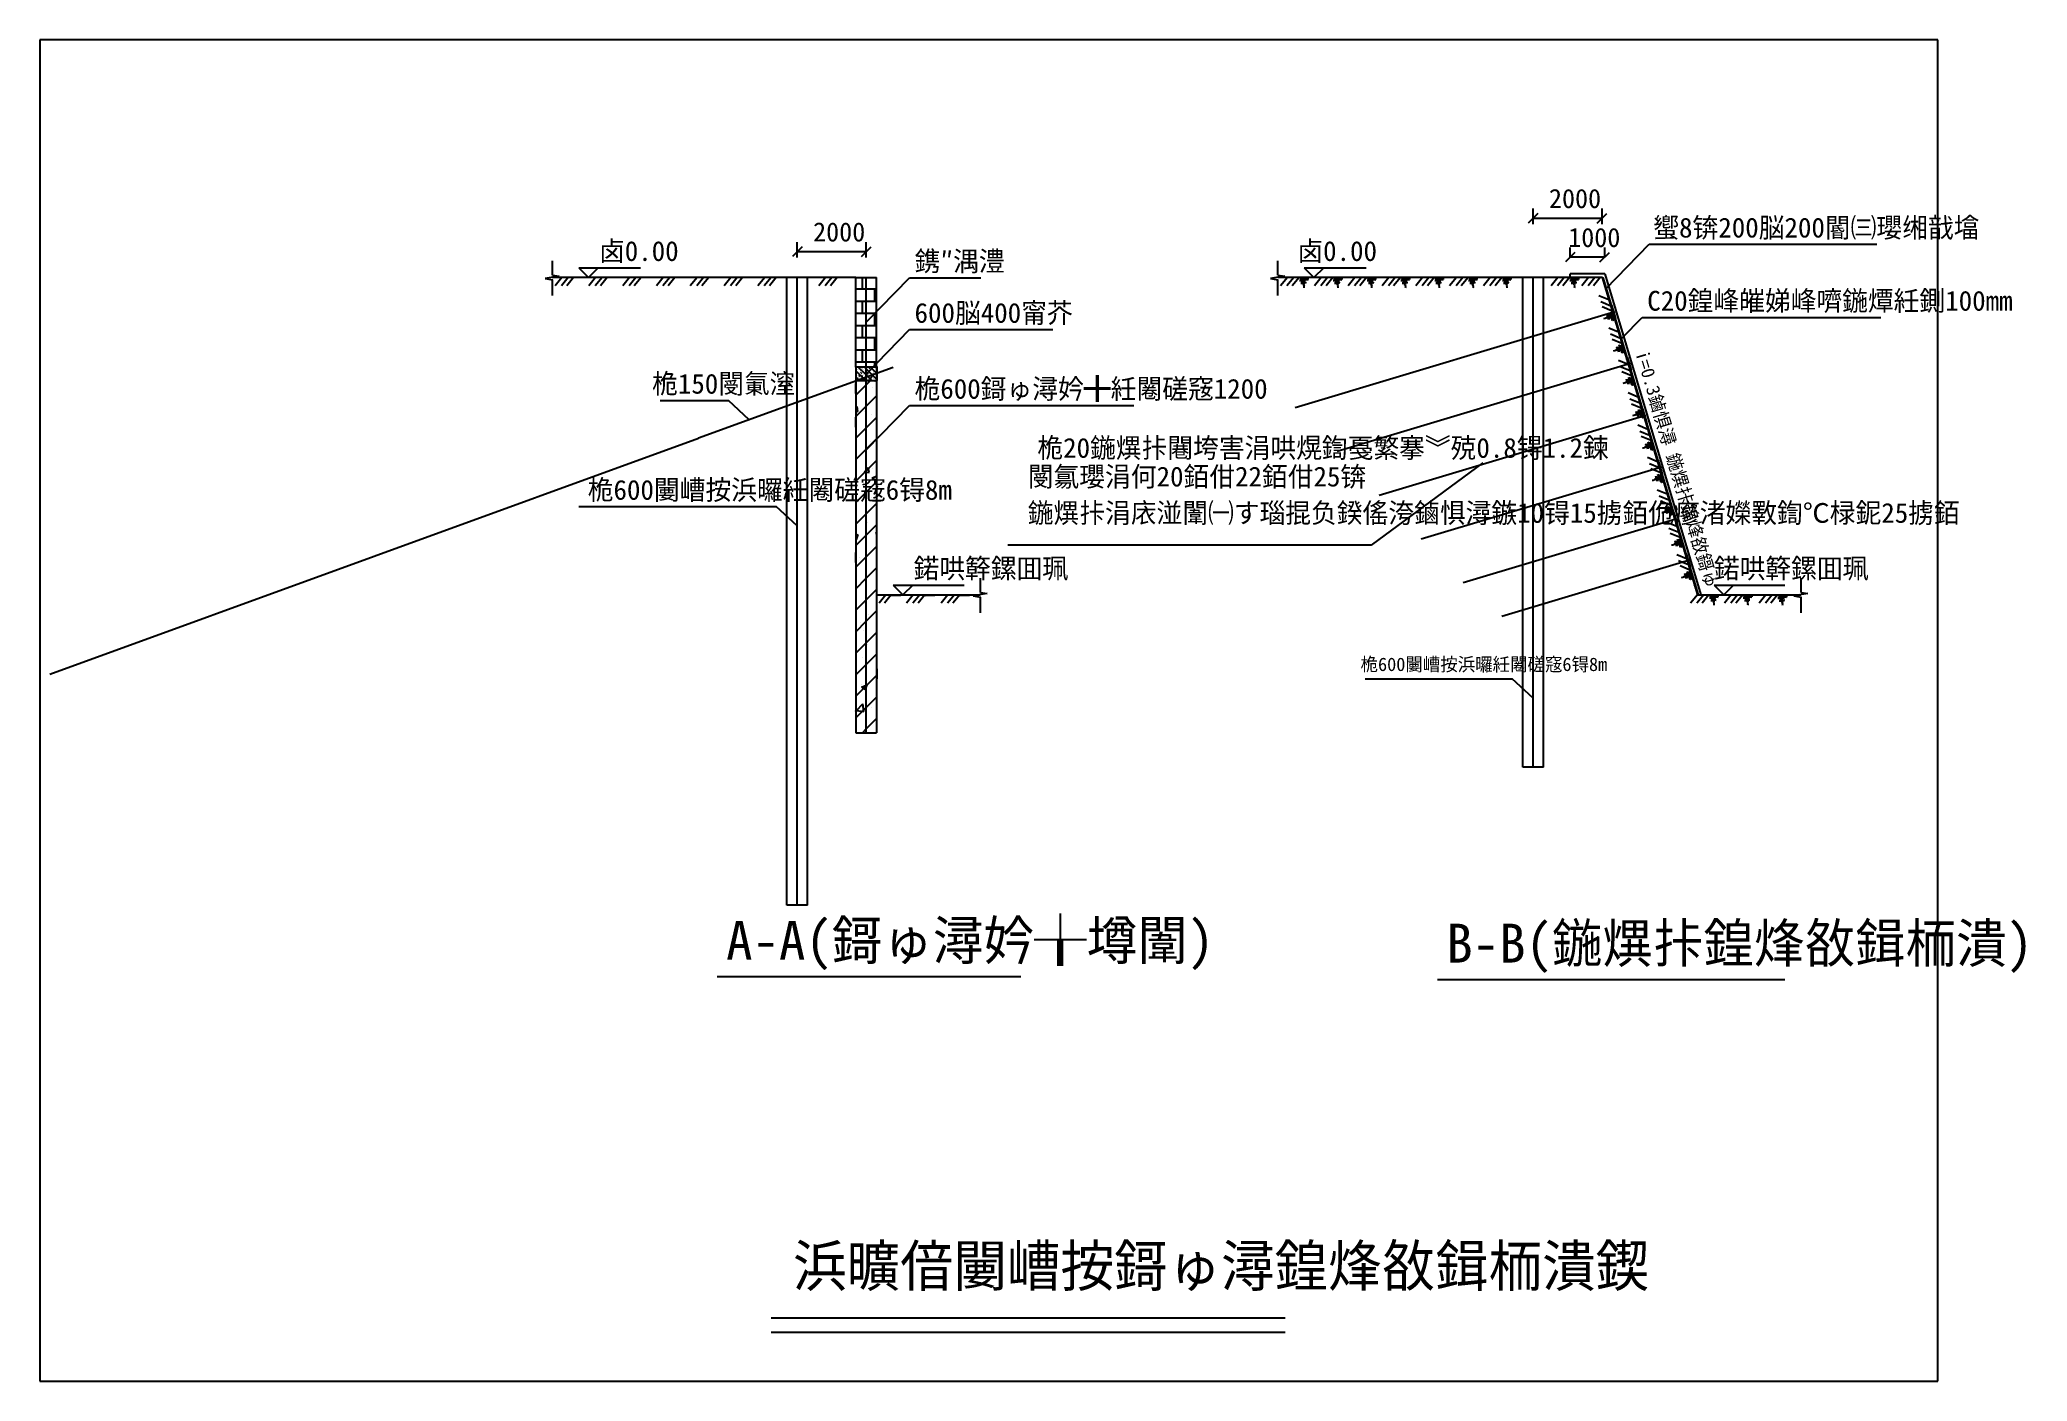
# Model space of a CAD drawing. Header units: metres. Extents: x 0 to 311, y 0 to 210.
import ezdxf

# ---------------------------------------------------------------- set-up
doc = ezdxf.new("R2010")
doc.units = ezdxf.units.M
doc.layers.add(' ', color=7, linetype='Continuous')

msp = doc.modelspace()

# ---------------------------------------------------------------- linework, layer by layer
at = {"layer": ' '}
for p, q in [((245.06, 171.02), (251.86, 177.99)), ((251.86, 177.99), (287.48, 177.99)), ((80.23, 173.16), (80.23, 175.37)), ((84.34, 174.32), (85.86, 172.79)), ((84.34, 174.32), (87.39, 174.32)), ((87.39, 174.32), (85.86, 172.79)), ((87.39, 174.32), (94.03, 174.32)), ((193.75, 173.16), (193.75, 175.37)), ((197.87, 174.32), (199.39, 172.79)), ((197.87, 174.32), (200.92, 174.32)), ((200.92, 174.32), (199.39, 172.79)), ((200.92, 174.32), (207.56, 174.32)), ((81.28, 172.98), (79.08, 172.61)), ((79.08, 172.61), (80.23, 172.41)), ((127.71, 172.79), (80.18, 172.79)), ((80.23, 173.16), (81.28, 172.98)), ((80.23, 169.97), (80.23, 172.41)), ((116.91, 74.51), (116.91, 172.79)), ((118.53, 74.51), (118.53, 172.79)), ((120.15, 74.51), (120.15, 172.79)), ((127.71, 158.75), (127.71, 172.79)), ((127.71, 172.79), (130.95, 172.79)), ((129.33, 101.51), (129.33, 172.79)), ((129.33, 165.77), (136.12, 172.74)), ((130.95, 158.75), (130.95, 172.79)), ((136.12, 172.74), (147.26, 172.74)), ((194.81, 172.98), (192.61, 172.61)), ((192.61, 172.61), (193.75, 172.41)), ((244.47, 172.79), (193.71, 172.79)), ((193.75, 173.16), (194.81, 172.98)), ((193.75, 169.97), (193.75, 172.41)), ((232.05, 96.11), (232.05, 172.79)), ((233.67, 96.11), (233.67, 172.79)), ((235.29, 96.11), (235.29, 172.79)), ((239.48, 172.79), (239.48, 173.33)), ((244.88, 173.33), (239.48, 173.33)), ((244.47, 172.79), (259.38, 123.11)), ((244.47, 172.79), (244.59, 172.79)), ((244.49, 172.74), (244.54, 172.79)), ((244.61, 172.73), (244.54, 172.79)), ((244.57, 172.48), (244.65, 172.57)), ((244.59, 172.79), (259.49, 123.11)), ((244.75, 172.25), (244.59, 172.41)), ((244.64, 172.23), (244.73, 172.31)), ((244.72, 171.97), (244.81, 172.06)), ((244.89, 171.77), (244.73, 171.93)), ((244.8, 171.71), (244.88, 171.8)), ((245.04, 171.3), (244.87, 171.46)), ((244.88, 173.33), (259.94, 123.11)), ((244.88, 171.46), (244.96, 171.54)), ((244.95, 171.2), (245.04, 171.29)), ((245.18, 170.82), (245.02, 170.98)), ((245.03, 170.94), (245.12, 171.03)), ((245.11, 170.69), (245.19, 170.77)), ((245.32, 170.34), (245.16, 170.5)), ((245.18, 170.43), (245.27, 170.51)), ((245.26, 170.17), (245.35, 170.26)), ((245.47, 169.86), (245.3, 170.03)), ((245.34, 169.91), (245.42, 170)), ((245.41, 169.66), (245.5, 169.74)), ((245.61, 169.39), (245.45, 169.55)), ((245.49, 169.4), (245.58, 169.49)), ((245.57, 169.14), (245.66, 169.23)), ((245.75, 168.91), (245.59, 169.07)), ((245.65, 168.89), (245.73, 168.97)), ((245.72, 168.63), (245.81, 168.72)), ((245.89, 168.43), (245.73, 168.59)), ((245.8, 168.37), (245.89, 168.46)), ((245.88, 168.12), (245.96, 168.2)), ((246.04, 167.96), (245.88, 168.12)), ((245.95, 168.43), (246.57, 166.36)), ((196.45, 152.45), (246.47, 167.45)), ((245.95, 167.86), (246.04, 167.94)), ((246.18, 167.48), (246.02, 167.64)), ((246.03, 167.6), (246.12, 167.69)), ((246.11, 167.34), (246.2, 167.43)), ((246.32, 167), (246.16, 167.16)), ((246.19, 167.09), (246.27, 167.17)), ((246.26, 166.83), (246.35, 166.92)), ((246.47, 166.52), (246.31, 166.68)), ((246.34, 166.57), (246.43, 166.66)), ((246.42, 166.32), (246.5, 166.4)), ((246.61, 166.05), (246.45, 166.21)), ((246.49, 166.06), (246.58, 166.15)), ((246.57, 165.8), (246.66, 165.89)), ((246.75, 165.57), (246.59, 165.73)), ((246.65, 165.55), (246.74, 165.63)), ((246.73, 165.29), (246.81, 165.37)), ((246.9, 165.09), (246.74, 165.25)), ((246.8, 165.03), (246.89, 165.12)), ((246.88, 164.77), (246.97, 164.86)), ((247.63, 163.33), (250.76, 166.54)), ((250.76, 166.54), (288.11, 166.54)), ((129.33, 157.67), (136.12, 164.64)), ((136.12, 164.64), (158.53, 164.64)), ((247.04, 164.61), (246.88, 164.78)), ((246.96, 164.52), (247.04, 164.6)), ((247.18, 164.14), (247.02, 164.3)), ((247.03, 164.26), (247.12, 164.35)), ((247.11, 164), (247.2, 164.09)), ((247.33, 163.66), (247.17, 163.82)), ((247.19, 163.75), (247.27, 163.83)), ((247.27, 163.49), (247.35, 163.58)), ((247.47, 163.18), (247.31, 163.34)), ((247.34, 163.23), (247.43, 163.32)), ((247.42, 162.98), (247.51, 163.06)), ((247.61, 162.71), (247.45, 162.87)), ((247.5, 162.72), (247.58, 162.8)), ((247.57, 162.46), (247.66, 162.55)), ((247.76, 162.23), (247.6, 162.39)), ((247.65, 162.2), (247.74, 162.29)), ((247.73, 161.95), (247.81, 162.03)), ((247.9, 161.75), (247.74, 161.91)), ((247.8, 161.69), (247.89, 161.78)), ((133.53, 158.71), (103.08, 147.63)), ((127.71, 158.75), (127.71, 101.51)), ((130.95, 158.75), (127.71, 158.75)), ((129.33, 157.52), (128.09, 158.75)), ((129.33, 158.47), (129.04, 158.75)), ((129.12, 158.63), (129.12, 158.63)), ((129.31, 158.75), (129.32, 158.75)), ((129.31, 158.75), (129.33, 158.75)), ((129.33, 158.75), (129.39, 158.74)), ((129.39, 158.74), (129.39, 158.75)), ((129.61, 158.65), (129.61, 158.65)), ((129.68, 158.75), (129.71, 158.73)), ((129.71, 158.73), (129.71, 158.75)), ((129.81, 158.72), (129.81, 158.72)), ((129.85, 158.63), (129.96, 158.74)), ((129.85, 158.63), (129.97, 158.61)), ((129.97, 158.61), (129.96, 158.74)), ((130.19, 158.56), (130, 158.75)), ((130.28, 158.66), (130.35, 158.74)), ((130.28, 158.66), (130.29, 158.66)), ((130.29, 158.66), (130.36, 158.66)), ((130.35, 158.72), (130.35, 158.74)), ((130.36, 158.66), (130.35, 158.72)), ((130.46, 158.69), (130.46, 158.69)), ((130.8, 158.73), (130.8, 158.73)), ((130.95, 158.75), (130.95, 101.51)), ((131, 158.84), (131, 156.68)), ((203.02, 145.59), (248.9, 159.35)), ((247.88, 161.43), (247.97, 161.52)), ((248.04, 161.27), (247.88, 161.43)), ((247.96, 161.18), (248.05, 161.26)), ((248.19, 160.8), (248.02, 160.96)), ((248.04, 160.92), (248.12, 161.01)), ((248.11, 160.66), (248.2, 160.75)), ((248.33, 160.32), (248.17, 160.48)), ((248.19, 160.4), (248.28, 160.49)), ((248.27, 160.15), (248.35, 160.23)), ((248.47, 159.84), (248.31, 160)), ((248.34, 159.89), (248.43, 159.98)), ((248.38, 160.33), (249, 158.26)), ((248.42, 159.63), (248.51, 159.72)), ((248.62, 159.36), (248.45, 159.53)), ((248.5, 159.38), (248.59, 159.46)), ((248.58, 159.12), (248.66, 159.21)), ((248.76, 158.89), (248.6, 159.05)), ((248.65, 158.86), (248.74, 158.95)), ((248.73, 158.61), (248.82, 158.69)), ((129.29, 156.59), (127.71, 158.18)), ((127.71, 157.99), (127.71, 157.99)), ((128.34, 156.59), (127.71, 157.23)), ((130.95, 156.59), (127.71, 156.59)), ((127.73, 158.44), (127.73, 158.44)), ((127.75, 156.89), (127.82, 156.96)), ((127.75, 156.89), (127.83, 156.88)), ((127.83, 156.88), (127.82, 156.96)), ((127.87, 158.61), (127.87, 158.61)), ((127.9, 158.35), (127.9, 158.35)), ((128.03, 158.38), (128.03, 158.38)), ((128.03, 156.91), (128.03, 156.91)), ((128.03, 156.67), (128.03, 156.67)), ((128.04, 157.4), (128.04, 157.4)), ((128.06, 157.2), (128.06, 157.2)), ((128.09, 157.48), (128.09, 157.48)), ((128.15, 158.42), (128.15, 158.42)), ((128.18, 157.36), (128.27, 157.4)), ((128.18, 157.36), (128.24, 157.32)), ((128.24, 157.32), (128.27, 157.4)), ((128.32, 157.89), (128.32, 157.89)), ((128.34, 157.02), (128.34, 157.02)), ((128.36, 158.08), (128.36, 158.08)), ((128.36, 156.74), (128.36, 156.74)), ((128.38, 157.44), (128.38, 157.44)), ((128.38, 157.19), (128.38, 157.19)), ((128.4, 157.93), (128.4, 157.93)), ((128.4, 157.64), (128.4, 157.64)), ((128.41, 158.09), (128.41, 158.09)), ((128.43, 158.54), (128.43, 158.54)), ((128.5, 158.34), (128.6, 158.38)), ((128.5, 158.34), (128.57, 158.3)), ((128.53, 157.82), (128.6, 157.9)), ((128.53, 157.82), (128.61, 157.81)), ((128.54, 156.98), (128.54, 156.98)), ((128.57, 158.3), (128.6, 158.38)), ((128.59, 158.58), (128.59, 158.58)), ((128.59, 157.31), (128.7, 157.42)), ((128.59, 157.31), (128.71, 157.29)), ((128.61, 157.81), (128.6, 157.9)), ((128.71, 157.29), (128.7, 157.42)), ((128.72, 156.8), (128.79, 156.88)), ((128.72, 156.8), (128.8, 156.8)), ((128.74, 157.97), (128.74, 157.97)), ((128.76, 158.46), (128.76, 158.46)), ((128.78, 157.17), (128.78, 157.17)), ((128.8, 156.8), (128.79, 156.88)), ((128.82, 158.52), (128.82, 158.52)), ((128.82, 156.81), (128.82, 156.81)), ((128.87, 158.39), (128.87, 158.39)), ((128.87, 157.61), (128.87, 157.61)), ((128.89, 157.51), (128.89, 157.51)), ((128.98, 156.82), (129.08, 156.86)), ((128.98, 156.82), (129.05, 156.78)), ((129.04, 157.86), (129.04, 157.86)), ((129.05, 156.78), (129.08, 156.86)), ((129.06, 156.99), (129.06, 156.99)), ((129.06, 156.84), (129.06, 156.84)), ((129.07, 157.28), (129.07, 157.28)), ((129.09, 158.51), (129.09, 158.51)), ((129.09, 157.73), (129.09, 157.73)), ((129.11, 158.18), (129.11, 158.18)), ((129.14, 158.22), (129.14, 158.22)), ((129.25, 158.04), (129.25, 158.04)), ((129.31, 158.54), (129.31, 158.54)), ((129.31, 157.8), (129.33, 157.81)), ((129.31, 157.8), (129.33, 157.79)), ((129.72, 158.08), (129.33, 158.47)), ((129.33, 157.81), (129.4, 157.84)), ((129.33, 157.79), (129.38, 157.75)), ((130.25, 156.59), (129.33, 157.52)), ((129.37, 156.6), (129.37, 156.6)), ((129.38, 157.75), (129.4, 157.84)), ((129.39, 157.09), (129.39, 157.09)), ((129.5, 157.73), (129.57, 157.81)), ((129.5, 157.73), (129.58, 157.73)), ((129.5, 157.14), (129.5, 157.14)), ((129.58, 157.73), (129.57, 157.81)), ((129.59, 158.36), (129.59, 158.36)), ((129.6, 158.57), (129.6, 158.57)), ((129.6, 156.94), (129.6, 156.94)), ((129.66, 157.75), (129.66, 157.75)), ((129.69, 156.72), (129.75, 156.79)), ((129.69, 156.72), (129.77, 156.71)), ((130.95, 156.85), (129.72, 158.08)), ((129.73, 157.13), (129.73, 157.13)), ((129.74, 156.92), (129.74, 156.92)), ((129.75, 157.62), (129.75, 157.62)), ((129.77, 156.71), (129.75, 156.8)), ((129.76, 157.83), (129.76, 157.83)), ((129.76, 157.37), (129.76, 157.37)), ((129.77, 157.82), (129.77, 157.82)), ((129.78, 156.96), (129.78, 156.96)), ((129.79, 158.27), (129.79, 158.27)), ((129.89, 156.67), (129.89, 156.67)), ((129.93, 158.36), (129.93, 158.36)), ((129.93, 156.65), (129.93, 156.65)), ((130.03, 158.51), (130.03, 158.51)), ((130.03, 157.09), (130.14, 157.2)), ((130.03, 157.09), (130.15, 157.07)), ((130.08, 157.67), (130.08, 157.67)), ((130.1, 158.15), (130.1, 158.15)), ((130.12, 157.26), (130.21, 157.29)), ((130.12, 157.26), (130.18, 157.21)), ((130.15, 157.07), (130.14, 157.2)), ((130.18, 157.21), (130.21, 157.29)), ((130.95, 157.81), (130.19, 158.56)), ((130.22, 157.11), (130.22, 157.11)), ((130.24, 157.2), (130.24, 157.2)), ((130.31, 158.33), (130.31, 158.33)), ((130.39, 157.08), (130.39, 157.08)), ((130.44, 158.23), (130.54, 158.27)), ((130.44, 158.23), (130.51, 158.19)), ((130.44, 158.2), (130.44, 158.2)), ((130.44, 157.02), (130.44, 157.02)), ((130.45, 157.88), (130.45, 157.88)), ((130.46, 157.47), (130.46, 157.47)), ((130.47, 157.92), (130.47, 157.92)), ((130.47, 157.65), (130.53, 157.73)), ((130.47, 157.65), (130.55, 157.64)), ((130.48, 157.8), (130.48, 157.8)), ((130.49, 158.37), (130.49, 158.37)), ((130.5, 156.93), (130.5, 156.93)), ((130.51, 158.19), (130.54, 158.27)), ((130.55, 157.64), (130.53, 157.73)), ((130.6, 157.73), (130.6, 157.73)), ((130.66, 156.63), (130.72, 156.71)), ((130.66, 156.63), (130.74, 156.63)), ((130.72, 158.49), (130.72, 158.49)), ((130.72, 156.78), (130.72, 156.78)), ((130.74, 156.63), (130.72, 156.71)), ((130.74, 156.78), (130.74, 156.78)), ((130.75, 158.48), (130.75, 158.48)), ((130.92, 156.71), (130.95, 156.72)), ((130.92, 156.71), (130.95, 156.7)), ((130.94, 157.08), (130.94, 157.08)), ((248.9, 158.41), (248.74, 158.57)), ((248.81, 158.35), (248.89, 158.44)), ((248.88, 158.09), (248.97, 158.18)), ((249.05, 157.93), (248.88, 158.09)), ((248.96, 157.83), (249.05, 157.92)), ((249.19, 157.45), (249.03, 157.62)), ((249.04, 157.58), (249.13, 157.66)), ((249.12, 157.32), (249.2, 157.41)), ((249.33, 156.98), (249.17, 157.14)), ((249.19, 157.06), (249.28, 157.15)), ((249.27, 156.81), (249.36, 156.89)), ((249.47, 156.5), (249.31, 156.66)), ((249.35, 156.55), (249.43, 156.64)), ((249.42, 156.29), (249.51, 156.38)), ((249.62, 156.02), (249.46, 156.18)), ((249.5, 156.04), (249.59, 156.12)), ((249.58, 155.78), (249.66, 155.87)), ((249.76, 155.55), (249.6, 155.71)), ((249.66, 155.52), (249.74, 155.61)), ((97.06, 153.55), (107.75, 153.55)), ((111.02, 150.52), (107.75, 153.55)), ((129.33, 145.79), (136.12, 152.76)), ((136.12, 152.76), (171.19, 152.76)), ((249.73, 155.26), (249.82, 155.35)), ((249.9, 155.07), (249.74, 155.23)), ((249.81, 155.01), (249.9, 155.09)), ((249.89, 154.75), (249.97, 154.84)), ((250.05, 154.59), (249.89, 154.75)), ((249.96, 154.49), (250.05, 154.58)), ((250.19, 154.11), (250.03, 154.27)), ((250.04, 154.24), (250.13, 154.32)), ((250.12, 153.98), (250.2, 154.07)), ((250.33, 153.64), (250.17, 153.8)), ((250.2, 153.72), (250.28, 153.81)), ((250.27, 153.47), (250.36, 153.55)), ((250.48, 153.16), (250.32, 153.32)), ((250.35, 153.21), (250.44, 153.3)), ((250.43, 152.95), (250.51, 153.04)), ((250.62, 152.68), (250.46, 152.84)), ((250.5, 152.69), (250.59, 152.78)), ((250.58, 152.44), (250.67, 152.52)), ((209.59, 138.73), (251.33, 151.25)), ((250.76, 152.2), (250.6, 152.37)), ((250.66, 152.18), (250.74, 152.27)), ((250.73, 151.92), (250.82, 152.01)), ((250.91, 151.73), (250.75, 151.89)), ((250.81, 152.23), (251.43, 150.16)), ((250.81, 151.67), (250.9, 151.75)), ((250.89, 151.41), (250.98, 151.5)), ((251.05, 151.25), (250.89, 151.41)), ((250.97, 151.15), (251.05, 151.24)), ((251.19, 150.77), (251.03, 150.93)), ((251.04, 150.9), (251.13, 150.98)), ((251.12, 150.64), (251.21, 150.73)), ((251.34, 150.3), (251.17, 150.46)), ((251.2, 150.38), (251.28, 150.47)), ((251.27, 150.12), (251.36, 150.21)), ((251.48, 149.82), (251.32, 149.98)), ((251.35, 149.87), (251.44, 149.95)), ((251.43, 149.61), (251.52, 149.7)), ((251.62, 149.34), (251.46, 149.5)), ((251.51, 149.35), (251.59, 149.44)), ((1.59, 110.69), (103.08, 147.63)), ((251.58, 149.1), (251.67, 149.18)), ((251.77, 148.86), (251.6, 149.02)), ((251.66, 148.84), (251.75, 148.93)), ((251.74, 148.58), (251.82, 148.67)), ((251.91, 148.39), (251.75, 148.55)), ((251.81, 148.33), (251.9, 148.41)), ((251.89, 148.07), (251.98, 148.16)), ((252.05, 147.91), (251.89, 148.07)), ((251.97, 147.81), (252.06, 147.9)), ((252.2, 147.43), (252.03, 147.59)), ((252.05, 147.55), (252.13, 147.64)), ((252.12, 147.3), (252.21, 147.38)), ((252.34, 146.95), (252.18, 147.12)), ((252.2, 147.04), (252.29, 147.13)), ((252.28, 146.78), (252.36, 146.87)), ((252.48, 146.48), (252.32, 146.64)), ((252.35, 146.53), (252.44, 146.61)), ((252.43, 146.27), (252.52, 146.36)), ((216.16, 131.87), (253.76, 143.15)), ((252.62, 146), (252.46, 146.16)), ((252.51, 146.01), (252.59, 146.1)), ((252.59, 145.76), (252.67, 145.84)), ((252.77, 145.52), (252.61, 145.68)), ((252.66, 145.5), (252.75, 145.59)), ((252.74, 145.24), (252.83, 145.33)), ((252.91, 145.05), (252.75, 145.21)), ((252.82, 144.98), (252.9, 145.07)), ((252.89, 144.73), (252.98, 144.81)), ((253.05, 144.57), (252.89, 144.73)), ((252.97, 144.47), (253.06, 144.56)), ((253.2, 144.09), (253.04, 144.25)), ((253.05, 144.21), (253.13, 144.3)), ((253.12, 143.96), (253.21, 144.04)), ((253.34, 143.61), (253.18, 143.77)), ((253.2, 143.7), (253.29, 143.79)), ((253.24, 144.13), (253.86, 142.06)), ((253.28, 143.44), (253.37, 143.53)), ((253.48, 143.14), (253.32, 143.3)), ((253.36, 143.19), (253.44, 143.27)), ((253.43, 142.93), (253.52, 143.02)), ((253.63, 142.66), (253.47, 142.82)), ((253.51, 142.67), (253.6, 142.76)), ((253.59, 142.41), (253.67, 142.5)), ((253.77, 142.18), (253.61, 142.34)), ((253.66, 142.16), (253.75, 142.24)), ((253.74, 141.9), (253.83, 141.99)), ((253.91, 141.7), (253.75, 141.87)), ((253.82, 141.64), (253.91, 141.73)), ((253.9, 141.39), (253.98, 141.47)), ((254.06, 141.23), (253.9, 141.39)), ((253.97, 141.13), (254.06, 141.22)), ((254.2, 140.75), (254.04, 140.91)), ((254.05, 140.87), (254.14, 140.96)), ((254.13, 140.62), (254.21, 140.7)), ((254.34, 140.27), (254.18, 140.43)), ((254.2, 140.36), (254.29, 140.45)), ((254.28, 140.1), (254.37, 140.19)), ((254.49, 139.79), (254.33, 139.96)), ((84.33, 136.94), (115.25, 136.94)), ((118.53, 133.91), (115.25, 136.94)), ((254.36, 139.84), (254.45, 139.93)), ((254.44, 139.59), (254.52, 139.67)), ((254.63, 139.32), (254.47, 139.48)), ((254.51, 139.33), (254.6, 139.42)), ((254.59, 139.07), (254.68, 139.16)), ((254.77, 138.84), (254.61, 139)), ((254.67, 138.82), (254.75, 138.9)), ((254.74, 138.56), (254.83, 138.65)), ((254.92, 138.36), (254.75, 138.52)), ((254.82, 138.3), (254.91, 138.39)), ((254.9, 138.05), (254.98, 138.13)), ((255.06, 137.89), (254.9, 138.05)), ((254.98, 137.79), (255.06, 137.88)), ((255.2, 137.41), (255.04, 137.57)), ((255.05, 137.53), (255.14, 137.62)), ((255.13, 137.27), (255.22, 137.36)), ((255.35, 136.93), (255.18, 137.09)), ((255.21, 137.02), (255.29, 137.1)), ((255.28, 136.76), (255.37, 136.85)), ((222.73, 125.02), (256.19, 135.05)), ((255.49, 136.45), (255.33, 136.61)), ((255.36, 136.5), (255.45, 136.59)), ((255.44, 136.25), (255.52, 136.33)), ((255.63, 135.98), (255.47, 136.14)), ((255.52, 135.99), (255.6, 136.08)), ((255.59, 135.73), (255.68, 135.82)), ((255.77, 135.5), (255.61, 135.66)), ((255.67, 136.03), (256.29, 133.96)), ((255.67, 135.48), (255.76, 135.56)), ((255.75, 135.22), (255.83, 135.31)), ((255.92, 135.02), (255.76, 135.18)), ((255.82, 134.96), (255.91, 135.05)), ((255.9, 134.7), (255.99, 134.79)), ((256.06, 134.54), (255.9, 134.71)), ((255.98, 134.45), (256.06, 134.53)), ((256.2, 134.07), (256.04, 134.23)), ((256.05, 134.19), (256.14, 134.28)), ((256.13, 133.93), (256.22, 134.02)), ((256.35, 133.59), (256.19, 133.75)), ((256.21, 133.68), (256.3, 133.76)), ((256.29, 133.42), (256.37, 133.51)), ((256.49, 133.11), (256.33, 133.27)), ((256.36, 133.16), (256.45, 133.25)), ((256.44, 132.91), (256.53, 132.99)), ((256.63, 132.64), (256.47, 132.8)), ((256.52, 132.65), (256.6, 132.74)), ((256.59, 132.39), (256.68, 132.48)), ((256.78, 132.16), (256.62, 132.32)), ((256.67, 132.13), (256.76, 132.22)), ((256.75, 131.88), (256.84, 131.96)), ((256.92, 131.68), (256.76, 131.84)), ((256.83, 131.62), (256.91, 131.71)), ((256.9, 131.36), (256.99, 131.45)), ((257.06, 131.2), (256.9, 131.36)), ((256.98, 131.11), (257.07, 131.19)), ((257.21, 130.73), (257.05, 130.89)), ((257.06, 130.85), (257.14, 130.94)), ((257.13, 130.59), (257.22, 130.68)), ((228.81, 119.78), (258.13, 128.57)), ((257.35, 130.25), (257.19, 130.41)), ((257.21, 130.34), (257.3, 130.42)), ((257.29, 130.08), (257.38, 130.17)), ((257.49, 129.77), (257.33, 129.93)), ((257.37, 129.82), (257.45, 129.91)), ((257.44, 129.56), (257.53, 129.65)), ((257.64, 129.29), (257.48, 129.46)), ((257.52, 129.31), (257.61, 129.39)), ((257.6, 129.05), (257.68, 129.14)), ((257.62, 129.55), (258.24, 127.48)), ((257.78, 128.82), (257.62, 128.98)), ((257.67, 128.79), (257.76, 128.88)), ((257.75, 128.54), (257.84, 128.62)), ((257.92, 128.34), (257.76, 128.5)), ((257.83, 128.28), (257.91, 128.37)), ((258.07, 127.86), (257.9, 128.02)), ((257.91, 128.02), (257.99, 128.11)), ((257.98, 127.77), (258.07, 127.85)), ((258.21, 127.39), (258.05, 127.55)), ((258.06, 127.51), (258.15, 127.59)), ((133.55, 124.64), (135.08, 123.11)), ((133.55, 124.64), (136.61, 124.64)), ((136.61, 124.64), (135.08, 123.11)), ((136.61, 124.64), (144.64, 124.64)), ((147.19, 123.48), (147.19, 125.69)), ((258.14, 127.25), (258.22, 127.34)), ((258.35, 126.91), (258.19, 127.07)), ((258.21, 126.99), (258.3, 127.08)), ((258.29, 126.74), (258.38, 126.82)), ((258.5, 126.43), (258.33, 126.59)), ((258.37, 126.48), (258.45, 126.57)), ((258.44, 126.22), (258.53, 126.31)), ((258.64, 125.95), (258.48, 126.11)), ((258.52, 125.97), (258.61, 126.05)), ((258.6, 125.71), (258.69, 125.8)), ((258.78, 125.48), (258.62, 125.64)), ((258.68, 125.45), (258.76, 125.54)), ((258.75, 125.2), (258.84, 125.28)), ((258.93, 125), (258.76, 125.16)), ((258.83, 124.94), (258.92, 125.02)), ((258.91, 124.68), (258.99, 124.77)), ((259.07, 124.52), (258.91, 124.68)), ((258.98, 124.42), (259.07, 124.51)), ((261.99, 124.64), (265.04, 124.64)), ((261.99, 124.64), (263.51, 123.11)), ((265.04, 124.64), (263.51, 123.11)), ((265.04, 124.64), (273.07, 124.64)), ((275.62, 123.48), (275.62, 125.69)), ((130.95, 123.11), (147.15, 123.11)), ((148.24, 123.3), (146.05, 122.93)), ((146.05, 122.93), (147.19, 122.73)), ((147.19, 123.48), (148.24, 123.3)), ((147.19, 120.29), (147.19, 122.73)), ((259.21, 124.04), (259.05, 124.21)), ((259.06, 124.17), (259.15, 124.25)), ((259.14, 123.91), (259.23, 124)), ((259.35, 123.57), (259.19, 123.73)), ((259.22, 123.65), (259.3, 123.74)), ((259.29, 123.4), (259.38, 123.48)), ((259.47, 123.11), (259.34, 123.25)), ((259.37, 123.14), (259.46, 123.23)), ((259.38, 123.11), (275.58, 123.11)), ((276.68, 123.3), (274.48, 122.93)), ((274.48, 122.93), (275.62, 122.73)), ((275.62, 123.48), (276.68, 123.3)), ((275.62, 120.29), (275.62, 122.73)), ((207.4, 109.94), (230.4, 109.94)), ((233.67, 106.91), (230.4, 109.94)), ((127.71, 101.51), (130.95, 101.51)), ((235.29, 96.11), (232.05, 96.11)), ((120.15, 74.51), (116.91, 74.51)), ((106.01, 63.34), (153.52, 63.34)), ((218.74, 62.9), (273.06, 62.9))]:
    msp.add_line(p, q, dxfattribs=at)
for p, q in [((297, 210), (0, 210)), ((0, 210), (0, 0)), ((297, 0), (297, 210)), ((233.67, 181.13), (233.67, 183.56)), ((244.47, 181.13), (244.47, 183.56)), ((234.42, 182.81), (232.92, 181.31)), ((233.67, 182.06), (244.47, 182.06)), ((243.72, 181.31), (245.22, 182.81)), ((119.28, 177.58), (117.78, 176.08)), ((118.53, 175.9), (118.53, 178.33)), ((128.58, 176.08), (130.08, 177.58)), ((129.33, 175.9), (129.33, 178.33)), ((239.48, 175.9), (239.48, 177.46)), ((244.88, 175.9), (244.88, 177.46)), ((118.53, 176.83), (129.33, 176.83)), ((240.23, 176.71), (238.73, 175.21)), ((244.88, 175.96), (239.48, 175.96)), ((244.13, 175.21), (245.63, 176.71)), ((81.7, 172.79), (80.64, 171.5)), ((82.7, 172.79), (81.64, 171.5)), ((83.52, 172.79), (82.46, 171.5)), ((86.99, 172.79), (85.93, 171.5)), ((87.99, 172.79), (86.93, 171.5)), ((88.81, 172.79), (87.75, 171.5)), ((92.28, 172.79), (91.22, 171.5)), ((93.28, 172.79), (92.22, 171.5)), ((94.1, 172.79), (93.04, 171.5)), ((97.57, 172.79), (96.51, 171.5)), ((98.57, 172.79), (97.51, 171.5)), ((99.39, 172.79), (98.33, 171.5)), ((102.86, 172.79), (101.8, 171.5)), ((103.86, 172.79), (102.8, 171.5)), ((104.68, 172.79), (103.62, 171.5)), ((108.15, 172.79), (107.09, 171.5)), ((109.15, 172.79), (108.09, 171.5)), ((109.97, 172.79), (108.91, 171.5)), ((113.44, 172.79), (112.38, 171.5)), ((114.44, 172.79), (113.38, 171.5)), ((115.26, 172.79), (114.2, 171.5)), ((122.96, 172.79), (121.91, 171.5)), ((123.96, 172.79), (122.9, 171.5)), ((124.79, 172.79), (123.73, 171.5)), ((128.77, 170.99), (128.77, 172.79)), ((195.23, 172.79), (194.17, 171.5)), ((196.23, 172.79), (195.17, 171.5)), ((197.05, 172.79), (195.99, 171.5)), ((197.01, 172.76), (198.58, 172.73)), ((198.47, 172.43), (197.13, 172.31)), ((197.13, 172.31), (198.09, 172.23)), ((198.58, 172.73), (197.21, 172.62)), ((197.21, 172.62), (198.6, 172.61)), ((198.16, 171.93), (197.32, 171.88)), ((197.32, 171.88), (197.94, 171.77)), ((198.6, 172.61), (197.37, 172.47)), ((197.37, 172.47), (198.47, 172.43)), ((198.09, 172.23), (197.4, 172.08)), ((197.4, 172.08), (198.16, 171.93)), ((197.94, 171.77), (197.66, 171.72)), ((197.66, 171.72), (197.85, 171.61)), ((197.85, 171.61), (197.79, 171.55)), ((197.79, 171.55), (197.79, 171.51)), ((197.79, 171.51), (197.83, 171.34)), ((197.83, 171.34), (197.81, 171.15)), ((200.52, 172.79), (199.46, 171.5)), ((201.52, 172.79), (200.46, 171.5)), ((202.34, 172.79), (201.28, 171.5)), ((202.3, 172.76), (203.87, 172.73)), ((203.76, 172.43), (202.42, 172.31)), ((202.42, 172.31), (203.38, 172.23)), ((203.87, 172.73), (202.5, 172.62)), ((202.5, 172.62), (203.89, 172.61)), ((203.45, 171.93), (202.61, 171.88)), ((202.61, 171.88), (203.23, 171.77)), ((203.89, 172.61), (202.66, 172.47)), ((202.66, 172.47), (203.76, 172.43)), ((203.38, 172.23), (202.69, 172.08)), ((202.69, 172.08), (203.45, 171.93)), ((203.23, 171.77), (202.95, 171.72)), ((202.95, 171.72), (203.14, 171.61)), ((203.14, 171.61), (203.08, 171.55)), ((203.08, 171.55), (203.08, 171.51)), ((203.08, 171.51), (203.12, 171.34)), ((203.12, 171.34), (203.1, 171.15)), ((205.81, 172.79), (204.75, 171.5)), ((206.81, 172.79), (205.75, 171.5)), ((207.63, 172.79), (206.57, 171.5)), ((207.59, 172.76), (209.16, 172.73)), ((209.05, 172.43), (207.71, 172.31)), ((207.71, 172.31), (208.67, 172.23)), ((209.16, 172.73), (207.79, 172.62)), ((207.79, 172.62), (209.18, 172.61)), ((208.74, 171.93), (207.9, 171.88)), ((207.9, 171.88), (208.52, 171.77)), ((209.18, 172.61), (207.95, 172.47)), ((207.95, 172.47), (209.05, 172.43)), ((208.67, 172.23), (207.98, 172.08)), ((207.98, 172.08), (208.74, 171.93)), ((208.52, 171.77), (208.24, 171.72)), ((208.24, 171.72), (208.43, 171.61)), ((208.43, 171.61), (208.37, 171.55)), ((208.37, 171.55), (208.37, 171.51)), ((208.37, 171.51), (208.41, 171.34)), ((208.41, 171.34), (208.39, 171.15)), ((211.1, 172.79), (210.04, 171.5)), ((212.1, 172.79), (211.04, 171.5)), ((212.92, 172.79), (211.86, 171.5)), ((212.88, 172.76), (214.45, 172.73)), ((214.34, 172.43), (213, 172.31)), ((213, 172.31), (213.96, 172.23)), ((214.45, 172.73), (213.08, 172.62)), ((213.08, 172.62), (214.47, 172.61)), ((214.03, 171.93), (213.19, 171.88)), ((213.19, 171.88), (213.81, 171.77)), ((214.47, 172.61), (213.24, 172.47)), ((213.24, 172.47), (214.34, 172.43)), ((213.96, 172.23), (213.27, 172.08)), ((213.27, 172.08), (214.03, 171.93)), ((213.81, 171.77), (213.53, 171.72)), ((213.53, 171.72), (213.72, 171.61)), ((213.72, 171.61), (213.66, 171.55)), ((213.66, 171.55), (213.66, 171.51)), ((213.66, 171.51), (213.7, 171.34)), ((213.7, 171.34), (213.68, 171.15)), ((216.39, 172.79), (215.33, 171.5)), ((217.39, 172.79), (216.33, 171.5)), ((218.21, 172.79), (217.15, 171.5)), ((218.17, 172.76), (219.74, 172.73)), ((219.63, 172.43), (218.29, 172.31)), ((218.29, 172.31), (219.25, 172.23)), ((219.74, 172.73), (218.37, 172.62)), ((218.37, 172.62), (219.76, 172.61)), ((219.32, 171.93), (218.48, 171.88)), ((218.48, 171.88), (219.1, 171.77)), ((219.76, 172.61), (218.53, 172.47)), ((218.53, 172.47), (219.63, 172.43)), ((219.25, 172.23), (218.56, 172.08)), ((218.56, 172.08), (219.32, 171.93)), ((219.1, 171.77), (218.82, 171.72)), ((218.82, 171.72), (219.01, 171.61)), ((219.01, 171.61), (218.95, 171.55)), ((218.95, 171.55), (218.95, 171.51)), ((218.95, 171.51), (218.99, 171.34)), ((218.99, 171.34), (218.97, 171.15)), ((221.68, 172.79), (220.62, 171.5)), ((222.68, 172.79), (221.62, 171.5)), ((223.5, 172.79), (222.44, 171.5)), ((223.46, 172.76), (225.03, 172.73)), ((224.92, 172.43), (223.58, 172.31)), ((223.58, 172.31), (224.54, 172.23)), ((225.03, 172.73), (223.66, 172.62)), ((223.66, 172.62), (225.05, 172.61)), ((224.61, 171.93), (223.77, 171.88)), ((223.77, 171.88), (224.39, 171.77)), ((225.05, 172.61), (223.82, 172.47)), ((223.82, 172.47), (224.92, 172.43)), ((224.54, 172.23), (223.85, 172.08)), ((223.85, 172.08), (224.61, 171.93)), ((224.39, 171.77), (224.11, 171.72)), ((224.11, 171.72), (224.3, 171.61)), ((224.3, 171.61), (224.24, 171.55)), ((224.24, 171.55), (224.24, 171.51)), ((224.24, 171.51), (224.28, 171.34)), ((224.28, 171.34), (224.26, 171.15)), ((226.97, 172.79), (225.91, 171.5)), ((227.97, 172.79), (226.91, 171.5)), ((228.79, 172.79), (227.73, 171.5)), ((228.75, 172.76), (230.32, 172.73)), ((230.21, 172.43), (228.87, 172.31)), ((228.87, 172.31), (229.83, 172.23)), ((230.32, 172.73), (228.95, 172.62)), ((228.95, 172.62), (230.35, 172.61)), ((229.9, 171.93), (229.06, 171.88)), ((229.06, 171.88), (229.68, 171.77)), ((230.35, 172.61), (229.11, 172.47)), ((229.11, 172.47), (230.21, 172.43)), ((229.83, 172.23), (229.14, 172.08)), ((229.14, 172.08), (229.9, 171.93)), ((229.68, 171.77), (229.4, 171.72)), ((229.4, 171.72), (229.59, 171.61)), ((229.59, 171.61), (229.53, 171.55)), ((229.53, 171.55), (229.53, 171.51)), ((229.53, 171.51), (229.57, 171.34)), ((229.57, 171.34), (229.55, 171.15)), ((237.55, 172.79), (236.49, 171.5)), ((238.55, 172.79), (237.49, 171.5)), ((239.37, 172.79), (238.31, 171.5)), ((239.33, 172.76), (240.9, 172.73)), ((240.79, 172.43), (239.45, 172.31)), ((239.45, 172.31), (240.41, 172.23)), ((240.9, 172.73), (239.53, 172.62)), ((239.53, 172.62), (240.93, 172.61)), ((240.48, 171.93), (239.64, 171.88)), ((239.64, 171.88), (240.26, 171.77)), ((240.93, 172.61), (239.69, 172.47)), ((239.69, 172.47), (240.79, 172.43)), ((240.41, 172.23), (239.72, 172.08)), ((239.72, 172.08), (240.48, 171.93)), ((240.26, 171.77), (239.98, 171.72)), ((239.98, 171.72), (240.17, 171.61)), ((240.17, 171.61), (240.11, 171.55)), ((240.11, 171.55), (240.11, 171.51)), ((240.11, 171.51), (240.15, 171.34)), ((240.15, 171.34), (240.13, 171.15)), ((242.35, 172.79), (241.29, 171.5)), ((243.35, 172.79), (242.29, 171.5)), ((244.17, 172.79), (243.11, 171.5)), ((127.71, 170.99), (129.33, 170.99)), ((127.71, 169.08), (129.33, 169.08)), ((128.77, 167.18), (128.77, 169.08)), ((129.33, 170.99), (130.95, 170.99)), ((129.33, 169.08), (130.95, 169.08)), ((130.67, 169.08), (130.67, 170.99)), ((245.53, 169.27), (243.99, 169.91)), ((245.82, 168.31), (244.28, 168.96)), ((246.05, 167.53), (244.51, 168.17)), ((127.71, 167.18), (129.33, 167.18)), ((127.71, 165.27), (129.33, 165.27)), ((128.77, 163.37), (128.77, 165.27)), ((129.33, 167.18), (130.69, 167.18)), ((129.33, 165.27), (130.95, 165.27)), ((130.67, 167.15), (130.67, 167.18)), ((130.67, 165.27), (130.67, 167.15)), ((130.69, 167.18), (130.95, 167.18)), ((244.89, 166.36), (244.7, 166.33)), ((245.04, 166.45), (244.89, 166.36)), ((245.08, 166.46), (245.04, 166.45)), ((245.15, 166.42), (245.08, 166.46)), ((245.2, 166.63), (245.15, 166.42)), ((245.33, 166.38), (245.2, 166.63)), ((245.55, 166.22), (245.26, 167.01)), ((245.26, 167.01), (245.33, 166.38)), ((245.81, 166.37), (245.47, 166.99)), ((245.47, 166.99), (245.55, 166.22)), ((247.05, 164.2), (245.51, 164.85)), ((246.12, 166.06), (245.62, 167.31)), ((245.62, 167.31), (245.81, 166.37)), ((245.84, 167.12), (246.12, 166.06)), ((246.32, 165.98), (245.84, 167.12)), ((245.94, 167.32), (246.32, 165.98)), ((246.43, 166.05), (245.94, 167.32)), ((246.01, 167.56), (246.43, 166.05)), ((127.71, 163.37), (129.33, 163.37)), ((129.33, 163.37), (130.95, 163.37)), ((130.67, 161.46), (130.67, 163.37)), ((247.34, 163.25), (245.8, 163.89)), ((247.57, 162.46), (246.03, 163.1)), ((247.07, 161.15), (246.78, 161.94)), ((246.78, 161.94), (246.85, 161.31)), ((246.99, 161.92), (247.07, 161.15)), ((247.33, 161.3), (246.99, 161.92)), ((247.64, 161), (247.14, 162.24)), ((247.14, 162.24), (247.33, 161.3)), ((247.84, 160.92), (247.36, 162.06)), ((247.36, 162.06), (247.64, 161)), ((247.95, 160.98), (247.46, 162.26)), ((247.46, 162.26), (247.84, 160.92)), ((247.53, 162.49), (247.95, 160.98)), ((127.71, 161.46), (129.33, 161.46)), ((127.71, 159.56), (129.33, 159.56)), ((128.77, 159.56), (128.77, 161.46)), ((129.33, 161.46), (130.95, 161.46)), ((129.33, 159.56), (130.95, 159.56)), ((130.67, 159.05), (130.67, 159.56)), ((246.41, 161.29), (246.22, 161.26)), ((246.56, 161.38), (246.41, 161.29)), ((246.6, 161.39), (246.56, 161.38)), ((246.67, 161.36), (246.6, 161.39)), ((246.72, 161.57), (246.67, 161.36)), ((246.85, 161.31), (246.72, 161.57)), ((248.57, 159.14), (247.03, 159.78)), ((248.86, 158.18), (247.32, 158.82)), ((127.67, 156.2), (127.64, 154.64)), ((127.71, 154.38), (129.33, 156)), ((129.3, 155.7), (129.3, 155.7)), ((129.33, 156), (129.92, 156.59)), ((130.33, 155.58), (130.33, 155.58)), ((249.09, 157.39), (247.55, 158.03)), ((247.93, 156.22), (247.74, 156.2)), ((248.08, 156.31), (247.93, 156.22)), ((248.12, 156.32), (248.08, 156.31)), ((248.19, 156.29), (248.12, 156.32)), ((248.24, 156.5), (248.19, 156.29)), ((248.37, 156.24), (248.24, 156.5)), ((248.59, 156.08), (248.3, 156.87)), ((248.3, 156.87), (248.37, 156.24)), ((248.51, 156.85), (248.59, 156.08)), ((248.85, 156.23), (248.51, 156.85)), ((248.66, 157.18), (248.85, 156.23)), ((249.16, 155.93), (248.66, 157.18)), ((249.36, 155.85), (248.88, 156.99)), ((248.88, 156.99), (249.16, 155.93)), ((248.98, 157.19), (249.36, 155.85)), ((249.47, 155.91), (248.98, 157.19)), ((249.05, 157.42), (249.47, 155.91)), ((127.71, 151.01), (129.33, 152.63)), ((127.71, 152.38), (127.89, 152.6)), ((128.03, 151.81), (127.89, 152.6)), ((129.33, 152.63), (130.95, 154.25)), ((250.09, 154.07), (248.55, 154.71)), ((250.38, 153.11), (248.84, 153.75)), ((250.61, 152.32), (249.07, 152.97)), ((127.67, 150.91), (127.64, 149.34)), ((127.71, 151.84), (128.04, 151.81)), ((129.04, 151.85), (129.04, 151.85)), ((129.33, 149.26), (130.95, 150.88)), ((130.18, 151.35), (130.18, 151.35)), ((249.45, 151.16), (249.26, 151.13)), ((249.6, 151.25), (249.45, 151.16)), ((249.64, 151.26), (249.6, 151.25)), ((249.71, 151.22), (249.64, 151.26)), ((249.76, 151.43), (249.71, 151.22)), ((249.89, 151.18), (249.76, 151.43)), ((249.82, 151.8), (249.89, 151.18)), ((250.11, 151.02), (249.82, 151.8)), ((250.37, 151.17), (250.03, 151.78)), ((250.03, 151.78), (250.11, 151.02)), ((251.61, 149), (250.07, 149.64)), ((250.68, 150.86), (250.18, 152.11)), ((250.18, 152.11), (250.37, 151.17)), ((250.4, 151.92), (250.68, 150.86)), ((250.88, 150.78), (250.4, 151.92)), ((250.99, 150.84), (250.5, 152.12)), ((250.5, 152.12), (250.88, 150.78)), ((250.57, 152.35), (250.99, 150.84)), ((127.71, 147.64), (129.33, 149.26)), ((129.33, 145.9), (130.95, 147.52)), ((130.02, 147.12), (130.02, 147.12)), ((251.9, 148.05), (250.36, 148.69)), ((252.13, 147.26), (250.59, 147.9)), ((251.12, 146.18), (250.97, 146.09)), ((251.16, 146.19), (251.12, 146.18)), ((251.23, 146.15), (251.16, 146.19)), ((251.28, 146.37), (251.23, 146.15)), ((251.41, 146.11), (251.28, 146.37)), ((251.63, 145.95), (251.34, 146.74)), ((251.34, 146.74), (251.41, 146.11)), ((251.55, 146.72), (251.63, 145.95)), ((251.89, 146.1), (251.55, 146.72)), ((252.2, 145.8), (251.7, 147.04)), ((251.7, 147.04), (251.89, 146.1)), ((251.92, 146.86), (252.2, 145.8)), ((252.41, 145.72), (251.92, 146.86)), ((252.02, 147.05), (252.41, 145.72)), ((252.51, 145.78), (252.02, 147.05)), ((252.09, 147.29), (252.51, 145.78)), ((127.71, 144.28), (129.33, 145.9)), ((129.33, 142.53), (130.95, 144.15)), ((225.83, 143.75), (208.33, 130.87)), ((250.97, 146.09), (250.78, 146.06)), ((253.13, 143.94), (251.59, 144.58)), ((253.42, 142.98), (251.88, 143.62)), ((127.71, 140.91), (129.33, 142.53)), ((129.04, 142.32), (129.33, 142.66)), ((129.04, 142.32), (129.33, 142.3)), ((129.33, 142.66), (129.66, 143.05)), ((129.33, 142.3), (129.8, 142.26)), ((129.33, 139.16), (130.95, 140.78)), ((129.8, 142.26), (129.65, 143.05)), ((129.87, 142.9), (129.87, 142.9)), ((130.26, 141.4), (130.95, 141.66)), ((130.26, 141.4), (130.89, 140.97)), ((130.38, 142.89), (130.38, 142.89)), ((130.89, 140.97), (130.95, 141.13)), ((253.65, 142.19), (252.11, 142.83)), ((252.49, 141.02), (252.3, 140.99)), ((252.64, 141.11), (252.49, 141.02)), ((252.68, 141.12), (252.64, 141.11)), ((252.75, 141.09), (252.68, 141.12)), ((252.8, 141.3), (252.75, 141.09)), ((252.93, 141.04), (252.8, 141.3)), ((253.15, 140.88), (252.86, 141.67)), ((252.86, 141.67), (252.93, 141.04)), ((253.07, 141.65), (253.15, 140.88)), ((253.41, 141.03), (253.07, 141.65)), ((253.22, 141.98), (253.41, 141.03)), ((253.72, 140.73), (253.22, 141.98)), ((253.93, 140.65), (253.44, 141.79)), ((253.44, 141.79), (253.72, 140.73)), ((254.03, 140.71), (253.54, 141.99)), ((253.54, 141.99), (253.93, 140.65)), ((253.61, 142.22), (254.03, 140.71)), ((127.71, 137.54), (129.32, 139.16)), ((129.11, 138.48), (129.11, 138.48)), ((129.27, 139.62), (129.27, 139.62)), ((129.32, 139.16), (129.33, 139.16)), ((129.33, 135.79), (130.95, 137.41)), ((129.71, 138.67), (129.71, 138.67)), ((130.21, 138.3), (130.21, 138.3)), ((254.65, 138.87), (253.11, 139.51)), ((254.94, 137.91), (253.4, 138.55)), ((255.18, 137.12), (253.63, 137.76)), ((255.24, 135.66), (254.74, 136.91)), ((254.74, 136.91), (254.94, 135.97)), ((255.55, 135.64), (255.06, 136.92)), ((255.06, 136.92), (255.45, 135.58)), ((255.13, 137.15), (255.55, 135.64)), ((127.71, 134.17), (129.33, 135.79)), ((129.33, 132.43), (130.95, 134.05)), ((129.56, 134.44), (129.56, 134.44)), ((254.01, 135.96), (253.82, 135.93)), ((254.16, 136.04), (254.01, 135.96)), ((254.2, 136.06), (254.16, 136.04)), ((254.27, 136.02), (254.2, 136.06)), ((254.32, 136.23), (254.27, 136.02)), ((254.45, 135.98), (254.32, 136.23)), ((254.67, 135.82), (254.38, 136.6)), ((254.38, 136.6), (254.45, 135.98)), ((254.94, 135.97), (254.59, 136.58)), ((254.59, 136.58), (254.67, 135.82)), ((256.17, 133.8), (254.63, 134.44)), ((254.96, 136.72), (255.24, 135.66)), ((255.45, 135.58), (254.96, 136.72)), ((127.71, 132.39), (128.06, 132.53)), ((127.71, 130.81), (129.33, 132.43)), ((127.71, 131.83), (127.8, 131.76)), ((127.8, 131.76), (128.06, 132.53)), ((129.33, 129.06), (130.95, 130.68)), ((130.8, 132.77), (130.95, 132.76)), ((130.81, 132.77), (130.95, 132.93)), ((208.33, 130.87), (151.48, 130.87)), ((256.46, 132.84), (254.92, 133.49)), ((256.7, 132.06), (255.15, 132.7)), ((255.53, 130.89), (255.34, 130.86)), ((255.68, 130.98), (255.53, 130.89)), ((255.72, 130.99), (255.68, 130.98)), ((255.79, 130.95), (255.72, 130.99)), ((255.84, 131.17), (255.79, 130.95)), ((255.97, 130.91), (255.84, 131.17)), ((256.19, 130.75), (255.9, 131.54)), ((255.9, 131.54), (255.97, 130.91)), ((256.46, 130.9), (256.11, 131.52)), ((256.11, 131.52), (256.19, 130.75)), ((256.76, 130.59), (256.26, 131.84)), ((256.26, 131.84), (256.46, 130.9)), ((256.48, 131.65), (256.76, 130.59)), ((256.97, 130.51), (256.48, 131.65)), ((256.58, 131.85), (256.97, 130.51)), ((257.07, 130.58), (256.58, 131.85)), ((256.65, 132.09), (257.07, 130.58)), ((127.67, 129.75), (127.64, 128.18)), ((127.71, 127.44), (129.33, 129.06)), ((128.34, 128.91), (128.34, 128.91)), ((129.32, 130.28), (129.32, 130.28)), ((129.41, 130.21), (129.41, 130.21)), ((257.69, 128.73), (256.15, 129.38)), ((257.98, 127.78), (256.44, 128.42)), ((258.22, 126.99), (256.67, 127.63)), ((257.43, 129.6), (257.53, 129.64)), ((127.71, 124.07), (129.33, 125.69)), ((129.25, 125.99), (129.25, 125.99)), ((129.33, 125.69), (130.95, 127.31)), ((130.89, 125.25), (130.89, 125.25)), ((257.05, 125.82), (256.86, 125.79)), ((257.2, 125.91), (257.05, 125.82)), ((257.24, 125.92), (257.2, 125.91)), ((257.31, 125.89), (257.24, 125.92)), ((257.36, 126.1), (257.31, 125.89)), ((257.49, 125.84), (257.36, 126.1)), ((257.71, 125.68), (257.42, 126.47)), ((257.42, 126.47), (257.49, 125.84)), ((257.98, 125.83), (257.63, 126.45)), ((257.63, 126.45), (257.71, 125.68)), ((258.28, 125.53), (257.78, 126.77)), ((257.78, 126.77), (257.98, 125.83)), ((258, 126.59), (258.28, 125.53)), ((258.49, 125.45), (258, 126.59)), ((258.1, 126.79), (258.49, 125.45)), ((258.59, 125.51), (258.1, 126.79)), ((258.17, 127.02), (258.59, 125.51)), ((127.71, 120.7), (129.33, 122.32)), ((129.1, 121.76), (129.1, 121.76)), ((129.23, 123.54), (129.23, 123.54)), ((129.33, 122.32), (130.95, 123.94)), ((132.4, 123.11), (131.34, 121.82)), ((133.23, 123.11), (132.17, 121.82)), ((133.18, 123.08), (134.75, 123.05)), ((136.69, 123.11), (135.64, 121.82)), ((137.69, 123.11), (136.63, 121.82)), ((138.52, 123.11), (137.46, 121.82)), ((138.47, 123.08), (140.04, 123.05)), ((140.04, 123.05), (138.68, 122.94)), ((142.12, 123.09), (141.07, 121.8)), ((143.12, 123.09), (142.07, 121.8)), ((143.95, 123.09), (142.89, 121.8)), ((143.9, 123.06), (145.47, 123.03)), ((259.38, 123.11), (258.32, 121.82)), ((260.38, 123.11), (259.32, 121.82)), ((261.2, 123.11), (260.14, 121.82)), ((261.16, 123.08), (262.73, 123.05)), ((262.62, 122.75), (261.28, 122.63)), ((261.28, 122.63), (262.24, 122.55)), ((262.73, 123.05), (261.36, 122.94)), ((261.36, 122.94), (262.75, 122.93)), ((262.31, 122.25), (261.47, 122.2)), ((261.47, 122.2), (262.09, 122.09)), ((262.75, 122.93), (261.52, 122.79)), ((261.52, 122.79), (262.62, 122.75)), ((262.24, 122.55), (261.55, 122.4)), ((261.55, 122.4), (262.31, 122.25)), ((262.09, 122.09), (261.81, 122.04)), ((261.81, 122.04), (262, 121.93)), ((262, 121.93), (261.94, 121.87)), ((261.94, 121.87), (261.94, 121.83)), ((261.94, 121.83), (261.98, 121.66)), ((261.98, 121.66), (261.96, 121.47)), ((264.67, 123.11), (263.61, 121.82)), ((265.67, 123.11), (264.61, 121.82)), ((266.49, 123.11), (265.43, 121.82)), ((266.45, 123.08), (268.02, 123.05)), ((267.91, 122.75), (266.57, 122.63)), ((266.57, 122.63), (267.53, 122.55)), ((268.02, 123.05), (266.65, 122.94)), ((266.65, 122.94), (268.04, 122.93)), ((267.6, 122.25), (266.76, 122.2)), ((266.76, 122.2), (267.38, 122.09)), ((268.04, 122.93), (266.81, 122.79)), ((266.81, 122.79), (267.91, 122.75)), ((267.53, 122.55), (266.84, 122.4)), ((266.84, 122.4), (267.6, 122.25)), ((267.38, 122.09), (267.1, 122.04)), ((267.1, 122.04), (267.29, 121.93)), ((267.29, 121.93), (267.23, 121.87)), ((267.23, 121.87), (267.23, 121.83)), ((267.23, 121.83), (267.27, 121.66)), ((267.27, 121.66), (267.25, 121.47)), ((270.1, 123.09), (269.04, 121.8)), ((271.1, 123.09), (270.04, 121.8)), ((271.92, 123.09), (270.86, 121.8)), ((271.88, 123.06), (273.45, 123.03)), ((273.34, 122.73), (272, 122.61)), ((272, 122.61), (272.96, 122.53)), ((273.45, 123.03), (272.08, 122.92)), ((272.08, 122.92), (273.47, 122.91)), ((273.03, 122.23), (272.19, 122.18)), ((272.19, 122.18), (272.81, 122.07)), ((273.47, 122.91), (272.24, 122.77)), ((272.24, 122.77), (273.34, 122.73)), ((272.96, 122.53), (272.27, 122.38)), ((272.27, 122.38), (273.03, 122.23)), ((272.81, 122.07), (272.53, 122.02)), ((272.53, 122.02), (272.72, 121.91)), ((272.72, 121.91), (272.66, 121.85)), ((272.66, 121.85), (272.66, 121.81)), ((272.66, 121.81), (272.7, 121.64)), ((272.7, 121.64), (272.68, 121.45)), ((127.71, 117.34), (129.33, 118.96)), ((128.42, 118.76), (128.42, 118.76)), ((129.33, 118.96), (130.95, 120.58)), ((129.68, 119.95), (129.68, 119.95)), ((127.71, 113.97), (129.33, 115.59)), ((128.94, 117.53), (128.94, 117.53)), ((129.33, 115.59), (130.95, 117.21)), ((129.52, 115.36), (129.52, 115.36)), ((127.71, 110.6), (129.33, 112.22)), ((128.79, 113.3), (128.79, 113.3)), ((129.33, 112.22), (130.95, 113.84)), ((128.57, 108.66), (129.33, 108.94)), ((128.63, 109.07), (128.63, 109.07)), ((129.33, 108.85), (130.95, 110.47)), ((129.33, 108.94), (129.46, 109)), ((129.33, 108.6), (129.46, 109)), ((130.98, 111.53), (131.01, 109.96)), ((127.71, 107.23), (129.33, 108.85)), ((127.82, 105.02), (128.81, 106.05)), ((128.57, 108.66), (129.2, 108.23)), ((128.95, 104.85), (128.81, 106.05)), ((129.19, 107.46), (129.19, 107.46)), ((129.2, 108.23), (129.33, 108.6)), ((129.33, 105.49), (130.95, 107.11)), ((127.71, 103.87), (129.33, 105.49)), ((127.74, 104.84), (127.71, 105)), ((127.71, 104.84), (127.74, 104.84)), ((127.82, 105.02), (128.95, 104.85)), ((128.48, 104.85), (128.48, 104.85)), ((129.33, 102.12), (130.95, 103.74)), ((130.2, 105.53), (130.2, 105.53)), ((128.72, 101.51), (129.33, 102.12)), ((114.46, 9.95), (194.87, 9.95)), ((114.46, 7.66), (194.87, 7.66)), ((0, 0), (297, 0))]:
    msp.add_line(p, q)

# ---------------------------------------------------------------- texts
for s, height, p in [('蠁8锛200脳200閽㈢瓔缃戠墖', 3.1, (252.49, 179.04)), ('卤0.00', 3.1, (87.51, 175.37)), ('鎸″湡澧', 3.1, (136.89, 173.79)), ('卤0.00', 3.1, (196.79, 175.37)), ('C20鍠峰皠娣峰嚌鍦燂紝鍘100mm', 3.1, (251.54, 167.59)), ('600脳400甯芥', 3.1, (136.89, 165.69)), ('桅150閿氭潌', 3.1, (95.82, 154.6)), ('桅600鎶ゅ潯妗╋紝闂磋窛1200', 3.1, (136.89, 153.81)), ('桅20鍦熼拤闀垮害涓哄熀鍧戞繁搴︾殑0.8锝1.2鍊', 3.1, (156.11, 144.56)), ('桅600闄嶆按浜曪紝闂磋窛6锝8m', 3.1, (85.75, 137.99)), ('鍩哄簳鏍囬珮', 3.1, (136.74, 125.69)), ('鍩哄簳鏍囬珮', 3.1, (261.97, 125.69)), ('桅600闄嶆按浜曪紝闂磋窛6锝8m', 2.1, (206.68, 111.18)), ('A-A(鎶ゅ潯妗╁墫闈)', 6.08, (107.4, 65.98)), ('B-B(鍦熼拤鍠烽敋鍓栭潰)', 6.08, (220.09, 65.54))]:
    msp.add_text(s, height=height, dxfattribs=at).set_placement(p)
msp.add_text('i=0.3鏀惧潯 鍦熼拤鍠烽敋鎶ゅ', height=2.1, rotation=286.7, dxfattribs=at).set_placement((249.66, 160.95))
for s, height, p in [('2000', 3, (236.16, 183.65)), ('2000', 3, (121.01, 178.42)), ('1000', 3, (239.17, 177.55)), ('閿氱瓔涓何20銆佄22銆佄25锛', 3.1, (154.61, 140.07)), ('鍦熼拤涓庡湴闈㈠す瑙掍负鍨傜洿鏀惧潯鏃10锝15掳銆佹瘮渚嬫斁鍧℃椂鈮25掳銆', 3.1, (154.61, 134.38)), ('浜曠偣闄嶆按鎶ゅ潯鍠烽敋鍓栭潰鍥', 6.44, (117.88, 14.85))]:
    msp.add_text(s, height=height).set_placement(p)

doc.saveas('drawing.dxf')
